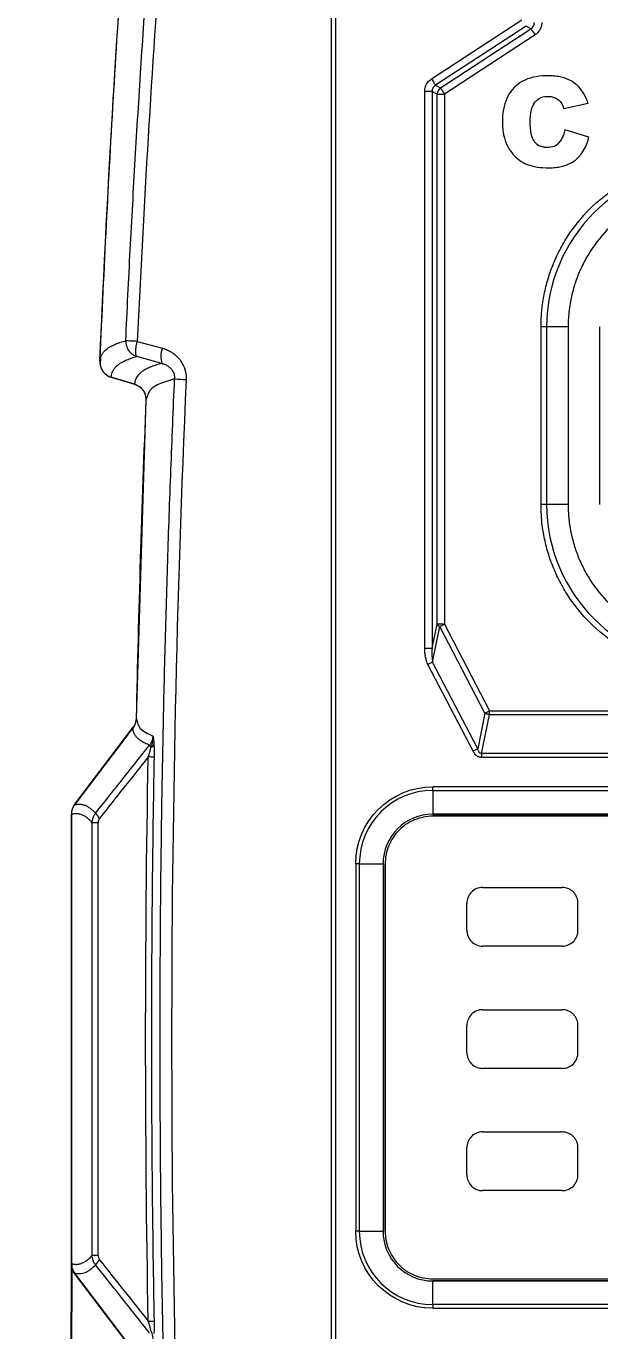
# Model space of a CAD drawing. Header units: millimetres. Extents: x 0 to 594, y 0 to 420.
# Drawn here: x 109.4 to 145.6, y 244.5 to 326.7 of the extents above; entities that cross this region are included whole.
import ezdxf

# ---------------------------------------------------------------- set-up
doc = ezdxf.new("R2010")
doc.units = ezdxf.units.MM
doc.header["$LTSCALE"] = 2
doc.header["$PDSIZE"] = -1
doc.dimstyles.new('ISO-25', dxfattribs={"dimtxt": 2.5, "dimasz": 2.5, "dimexe": 1.25, "dimexo": 0.625, "dimtad": 1, "dimtxsty": 'Standard', "dimcen": 2.5, "dimadec": 0, "dimazin": 0, "dimtfac": 1, "dimtmove": 0, "dimatfit": 3, "dimfxl": 1, "dimarcsym": 0})

# ---------------------------------------------------------------- blocks, each defined once
blk = doc.blocks.new('*D62')
at = {"color": 0, "lineweight": -2, "transparency": 16777216}
for p, q in [((135.322, 342.982), (86.769, 342.982)), ((90.769, 338.982), (90.769, 269.477)), ((90.769, 186.875), (90.769, 256.381)), ((135.322, 182.875), (86.769, 182.875))]:
    blk.add_line(p, q, dxfattribs=at)
at = {"color": 0, "transparency": 16777216}
for points in [[(90.102, 338.982), (91.435, 338.982), (90.769, 342.982)], [(90.102, 186.875), (91.435, 186.875), (90.769, 182.875)]]:
    blk.add_solid(points, dxfattribs=at)
at = {"layer": 'Defpoints', "color": 0, "transparency": 16777216}
for p in [(135.322, 342.982), (90.769, 182.875), (135.322, 182.875)]:
    blk.add_point(p, dxfattribs=at)
at = {"color": 0, "transparency": 16777216, "insert": (90.769, 262.929), "char_height": 6, "attachment_point": 5}
blk.add_mtext('160,11', dxfattribs=at)
blk = doc.blocks.new('*D65')
at = {"color": 0, "lineweight": -2, "transparency": 16777216}
for p, q in [((112.293, 248.787), (112.148, 148.927)), ((239.7, 248.602), (239.555, 148.742)), ((116.154, 152.922), (159.309, 152.859)), ((235.561, 152.748), (192.405, 152.811))]:
    blk.add_line(p, q, dxfattribs=at)
at = {"color": 0, "transparency": 16777216}
for points in [[(116.155, 153.588), (116.153, 152.255), (112.154, 152.927)], [(235.562, 153.415), (235.56, 152.081), (239.561, 152.742)]]:
    blk.add_solid(points, dxfattribs=at)
at = {"layer": 'Defpoints', "color": 0, "transparency": 16777216}
for p in [(112.293, 248.787), (239.7, 248.602), (239.561, 152.742)]:
    blk.add_point(p, dxfattribs=at)
at = {"color": 0, "transparency": 16777216, "insert": (175.857, 152.835), "char_height": 6, "attachment_point": 5}
blk.add_mtext('127,41', dxfattribs=at)

msp = doc.modelspace()

# ---------------------------------------------------------------- linework, layer by layer
at = {"color": 7, "linetype": 'Continuous', "lineweight": 15}
for p, q in [((128.663, 336.168), (128.663, 189.689)), ((128.922, 336.168), (128.922, 189.689)), ((134.976, 323.406), (140.678, 327.128)), ((140.935, 326.734), (135.233, 323.013)), ((135.539, 322.847), (141.241, 326.569)), ((141.241, 326.569), (140.935, 326.734)), ((141.498, 326.175), (135.796, 322.453)), ((135.233, 323.013), (135.539, 322.847)), ((134.55, 287.556), (134.55, 322.619)), ((135.02, 322.619), (134.55, 322.619)), ((135.02, 322.619), (135.02, 287.556)), ((135.326, 322.453), (135.02, 322.619)), ((135.326, 289.058), (135.326, 322.453)), ((135.326, 322.453), (135.796, 322.453)), ((135.796, 322.453), (135.796, 289.058)), ((144.837, 321.863), (143.309, 321.522)), ((144.89, 319.738), (143.373, 320.197)), ((142.232, 307.791), (141.878, 307.791)), ((141.878, 296.591), (141.878, 307.791)), ((143.585, 307.791), (142.232, 307.791)), ((142.232, 307.791), (142.232, 296.591)), ((143.585, 307.791), (143.585, 296.591)), ((145.585, 296.591), (145.585, 307.791)), ((116.448, 306.872), (118.03, 306.438)), ((114.12, 305.778), (114.1, 305.464)), ((114.123, 305.825), (114.12, 305.778)), ((118.003, 305.484), (116.421, 305.918)), ((116.279, 304.177), (114.805, 304.618)), ((114.806, 304.614), (116.278, 304.174)), ((117.054, 303.331), (116.992, 303.171)), ((116.992, 303.171), (116.381, 283.134)), ((142.232, 296.591), (141.878, 296.591)), ((143.585, 296.591), (142.232, 296.591)), ((135.02, 287.556), (135.326, 289.058)), ((135.048, 286.671), (135.504, 288.906)), ((135.796, 289.058), (135.326, 289.058)), ((138.345, 283.45), (135.504, 288.906)), ((135.796, 289.058), (138.636, 283.601)), ((134.55, 287.556), (135.02, 287.556)), ((137.597, 281.063), (134.757, 286.519)), ((137.889, 281.215), (135.048, 286.671)), ((138.636, 283.357), (138.636, 283.601)), ((138.636, 283.601), (213.374, 283.601)), ((116.383, 283.048), (116.366, 282.988)), ((116.381, 283.134), (116.404, 283.076)), ((138.345, 283.45), (137.889, 281.215)), ((138.137, 280.91), (138.636, 283.357)), ((213.374, 283.357), (138.636, 283.357)), ((116.178, 282.548), (112.496, 277.673)), ((112.503, 277.719), (116.178, 282.57)), ((213.874, 280.91), (138.137, 280.91)), ((138.137, 280.91), (138.137, 280.666)), ((213.874, 280.666), (138.137, 280.666)), ((216.952, 278.817), (135.058, 278.817)), ((135.058, 278.588), (135.058, 278.817)), ((135.058, 278.588), (216.952, 278.588)), ((135.058, 278.588), (135.058, 277.095)), ((112.293, 277.07), (112.293, 248.787)), ((112.3, 248.743), (112.3, 277.115)), ((216.952, 277.095), (135.058, 277.095)), ((135.058, 277.095), (135.058, 277.062)), ((216.952, 277.062), (135.058, 277.062)), ((113.979, 276.552), (113.611, 276.552)), ((113.611, 249.305), (113.611, 276.552)), ((113.979, 249.305), (113.979, 276.552)), ((157.905, 276.962), (135.058, 276.962)), ((130.203, 273.962), (130.203, 250.825)), ((130.433, 273.962), (130.203, 273.962)), ((130.433, 250.825), (130.433, 273.962)), ((130.433, 273.962), (131.925, 273.962)), ((131.925, 273.962), (131.925, 250.825)), ((131.958, 273.962), (131.925, 273.962)), ((131.958, 273.962), (131.958, 250.825)), ((132.058, 273.962), (132.058, 250.825)), ((138.205, 272.479), (143.205, 272.479)), ((137.205, 269.779), (137.205, 271.479)), ((144.205, 269.779), (144.205, 271.479)), ((143.205, 268.779), (138.205, 268.779)), ((138.205, 264.779), (143.205, 264.779)), ((137.205, 262.079), (137.205, 263.779)), ((144.205, 262.079), (144.205, 263.779)), ((143.205, 261.079), (138.205, 261.079)), ((138.205, 257.079), (143.205, 257.079)), ((137.205, 254.379), (137.205, 256.079)), ((144.205, 254.379), (144.205, 256.079)), ((143.205, 253.379), (138.205, 253.379)), ((130.433, 250.825), (130.203, 250.825)), ((130.433, 250.825), (131.925, 250.825)), ((131.925, 250.825), (131.958, 250.825)), ((112.496, 248.184), (116.178, 243.309)), ((116.178, 243.287), (112.503, 248.138)), ((135.058, 247.825), (157.905, 247.825)), ((135.058, 247.725), (216.952, 247.725)), ((135.058, 247.725), (135.058, 247.693)), ((135.058, 246.2), (135.058, 247.693)), ((135.058, 247.693), (216.952, 247.693)), ((216.952, 246.2), (135.058, 246.2)), ((135.058, 246.2), (135.058, 245.971)), ((135.058, 245.971), (216.952, 245.971))]:
    msp.add_line(p, q, dxfattribs=at)
at = {"color": 7, "linetype": 'Continuous', "lineweight": 15, "flags": 128}
for points in [[(141.241, 326.569), (141.259, 326.542), (141.281, 326.507), (141.309, 326.465), (141.341, 326.415), (141.377, 326.36), (141.416, 326.301), (141.457, 326.239), (141.498, 326.175)], [(134.976, 323.406), (135.017, 323.342), (135.058, 323.28), (135.097, 323.221), (135.133, 323.166), (135.165, 323.116), (135.193, 323.074), (135.215, 323.039), (135.233, 323.013)], [(135.048, 286.671), (135.017, 286.655), (134.984, 286.638), (134.949, 286.619), (134.912, 286.6), (134.874, 286.581), (134.836, 286.56), (134.796, 286.54), (134.757, 286.519)], [(137.597, 281.063), (137.637, 281.084), (137.676, 281.104), (137.715, 281.124), (137.753, 281.144), (137.789, 281.163), (137.824, 281.181), (137.857, 281.199), (137.889, 281.215)], [(113.611, 249.305), (113.623, 249.305), (113.647, 249.305), (113.681, 249.305), (113.726, 249.305), (113.779, 249.305), (113.84, 249.305), (113.907, 249.305), (113.979, 249.305)]]:
    msp.add_lwpolyline(points, dxfattribs=at)
at = {"color": 7, "linetype": 'Continuous', "lineweight": 15}
for centre, radius, start, end in [((152.385, 307.791), 10.153, 90, 180), ((119.234, 305.928), 1.308, 157.01231, 199.83289), ((120.392, 326.024), 21.572, 265.769, 267.69966), ((152.385, 296.591), 10.153, 180, 270), ((117.507, 281.534), 0.296, 198.40342, 228.37538), ((117.225, 281.596), 0.296, 286.76336, 335.94331), ((116.745, 256.974), 23.727, 88.16759, 89.05083), ((135.058, 273.962), 4.626, 90, 180), ((114.555, 277.537), 0.832, 207.62869, 235.47197), ((135.058, 273.962), 3.133, 90, 180), ((135.058, 250.825), 4.626, 180, 270), ((135.058, 250.825), 3.133, 180, 270), ((114.554, 248.321), 0.832, 124.51862, 152.3809), ((116.745, 268.902), 23.746, 270.94953, 271.83206)]:
    msp.add_arc(centre, radius, start, end, dxfattribs=at)
for points in [[(114.092, 305.619), (114.58, 316.99), (115.265, 328.349), (116.141, 339.675)], [(117.991, 332.589), (117.36, 324.026), (116.845, 315.453), (116.448, 306.872)], [(141.241, 326.569), (141.384, 326.65), (141.464, 326.798), (141.454, 326.962)], [(135.233, 323.013), (135.09, 322.931), (135.01, 322.783), (135.02, 322.619)], [(135.539, 322.847), (135.417, 322.755), (135.336, 322.605), (135.326, 322.453)], [(143.141, 321.897), (143.2, 321.818), (143.256, 321.692), (143.309, 321.522)], [(143.594, 318.028), (144.241, 318.317), (144.687, 318.887), (144.89, 319.738)], [(119.526, 304.469), (118.305, 276.776), (118.305, 249.081), (119.526, 221.388)], [(116.992, 303.179), (116.72, 296.506), (116.517, 289.83), (116.38, 283.153)], [(135.02, 287.556), (134.985, 287.155), (135.006, 286.854), (135.048, 286.671)], [(117.138, 280.698), (117.206, 280.915), (117.269, 281.133), (117.31, 281.313)], [(117.138, 280.698), (116.119, 279.416), (115.101, 278.134), (114.083, 276.851)], [(117.138, 245.16), (116.918, 257.002), (116.918, 268.855), (117.138, 280.698)], [(130.203, 273.962), (130.203, 276.642), (132.379, 278.817), (135.058, 278.817)], [(135.058, 245.971), (132.379, 245.971), (130.203, 248.146), (130.203, 250.825)], [(114.083, 249.006), (115.101, 247.723), (116.119, 246.441), (117.138, 245.16)], [(117.31, 244.544), (117.269, 244.728), (117.206, 244.944), (117.138, 245.16)]]:
    msp.add_open_spline(points, degree=3, dxfattribs=at)
for points, knots in [([(114.1, 305.803), (114.366, 311.422), (114.901, 322.72), (115.726, 334.001), (116.14, 339.673)], [0, 0, 0, 0, 0.497265, 1, 1, 1, 1]), ([(115.72, 306.916), (115.765, 307.869), (115.855, 309.777), (116.002, 312.637), (116.156, 315.498), (116.319, 318.358), (116.491, 321.219), (116.671, 324.079), (116.86, 326.939), (117.057, 329.799), (117.196, 331.705), (117.266, 332.658)], [0, 0, 0, 0, 0.111034, 0.222091, 0.333169, 0.444268, 0.555384, 0.666518, 0.777666, 0.888827, 1, 1, 1, 1]), ([(141.924, 326.962), (141.923, 326.93), (141.922, 326.868), (141.908, 326.775), (141.885, 326.685), (141.854, 326.598), (141.804, 326.495), (141.731, 326.382), (141.625, 326.266), (141.541, 326.206), (141.498, 326.175)], [0, 0, 0, 0, 0.101644, 0.201487, 0.300515, 0.399742, 0.500172, 0.666464, 0.831512, 1, 1, 1, 1]), ([(134.55, 322.619), (134.551, 322.651), (134.552, 322.713), (134.566, 322.806), (134.589, 322.896), (134.621, 322.983), (134.67, 323.086), (134.743, 323.199), (134.849, 323.315), (134.933, 323.375), (134.976, 323.406)], [0, 0, 0, 0, 0.101644, 0.201487, 0.300515, 0.399742, 0.500172, 0.666464, 0.831512, 1, 1, 1, 1]), ([(144.837, 321.863), (144.676, 322.347), (144.446, 322.729), (143.995, 323.147), (143.829, 323.261), (143.441, 323.441), (143.112, 323.54), (142.661, 323.593), (142.454, 323.602), (142.313, 323.605), (142.24, 323.605), (141.885, 323.597), (141.097, 323.502), (140.498, 323.176), (140.183, 322.857)], [0, 0, 0, 0, 0.25, 0.25, 0.375, 0.375, 0.5, 0.5625, 0.59375, 0.59375, 0.625, 0.625, 0.75, 1, 1, 1, 1]), ([(135.539, 322.847), (135.544, 322.839), (135.554, 322.824), (135.576, 322.79), (135.604, 322.747), (135.645, 322.685), (135.709, 322.589), (135.764, 322.503), (135.796, 322.453)], [0, 0, 0, 0, 0.115867, 0.23731, 0.365386, 0.50081, 0.708222, 1, 1, 1, 1]), ([(140.183, 322.857), (139.875, 322.546), (139.557, 321.954), (139.456, 321.173), (139.442, 320.751), (139.443, 320.604), (139.457, 320.327), (139.497, 319.929), (139.591, 319.579), (139.766, 319.155), (139.884, 318.965), (140.256, 318.463), (140.54, 318.222), (140.862, 318.075)], [0, 0, 0, 0, 0.25, 0.375, 0.375, 0.4375, 0.4375, 0.5, 0.625, 0.625, 0.75, 0.75, 1, 1, 1, 1]), ([(141.415, 321.836), (141.61, 322.132), (141.888, 322.291), (142.338, 322.313), (142.431, 322.308), (142.601, 322.277), (142.682, 322.252), (142.91, 322.145), (143.037, 322.038), (143.141, 321.897)], [0, 0, 0, 0, 0.5, 0.5, 0.625, 0.625, 0.75, 0.75, 1, 1, 1, 1]), ([(141.415, 321.836), (141.322, 321.699), (141.224, 321.428), (141.187, 321.054), (141.175, 320.782), (141.176, 320.631), (141.193, 320.228), (141.242, 319.891), (141.339, 319.65), (141.413, 319.512), (141.456, 319.455), (141.598, 319.304), (141.765, 319.191), (141.972, 319.136), (142.118, 319.112), (142.197, 319.107), (142.597, 319.112), (142.84, 319.205), (143.005, 319.387)], [0, 0, 0, 0, 0.125, 0.1875, 0.1875, 0.25, 0.25, 0.375, 0.4375, 0.4375, 0.5, 0.5, 0.625, 0.6875, 0.6875, 0.75, 0.75, 1, 1, 1, 1]), ([(143.373, 320.197), (143.36, 320.14), (143.335, 320.03), (143.285, 319.874), (143.228, 319.732), (143.162, 319.603), (143.09, 319.488), (143.033, 319.42), (143.005, 319.387)], [0, 0, 0, 0, 0.194027, 0.375658, 0.545822, 0.70565, 0.856504, 1, 1, 1, 1]), ([(141.878, 307.791), (141.879, 307.898), (141.881, 308.112), (141.896, 308.432), (141.92, 308.751), (141.954, 309.07), (141.998, 309.387), (142.091, 309.933), (142.271, 310.699), (142.605, 311.678), (143.04, 312.633), (143.761, 313.868), (144.902, 315.274), (146.308, 316.415), (147.543, 317.137), (148.498, 317.571), (149.477, 317.905), (150.347, 318.11), (151.106, 318.226), (151.744, 318.287), (152.171, 318.294), (152.385, 318.298)], [0, 0, 0, 0, 0.019453, 0.038873, 0.058275, 0.07768, 0.097104, 0.116567, 0.178314, 0.240094, 0.304415, 0.368769, 0.500007, 0.631244, 0.695566, 0.75992, 0.821667, 0.883447, 0.922315, 0.961118, 1, 1, 1, 1]), ([(140.862, 318.075), (141.214, 317.913), (141.659, 317.826), (142.33, 317.809), (142.472, 317.809), (142.732, 317.823), (143.103, 317.86), (143.414, 317.947), (143.594, 318.028)], [0, 0, 0, 0, 0.5, 0.5, 0.625, 0.625, 0.75, 1, 1, 1, 1]), ([(152.385, 316.591), (152.296, 316.59), (152.117, 316.589), (151.848, 316.576), (151.581, 316.556), (151.314, 316.527), (151.049, 316.49), (150.592, 316.413), (149.95, 316.262), (149.13, 315.982), (148.33, 315.618), (147.295, 315.014), (146.118, 314.058), (145.163, 312.881), (144.558, 311.846), (144.194, 311.047), (143.914, 310.227), (143.743, 309.498), (143.645, 308.863), (143.595, 308.328), (143.588, 307.97), (143.585, 307.791)], [0, 0, 0, 0, 0.019453, 0.038871, 0.058274, 0.077678, 0.097103, 0.116567, 0.178311, 0.240094, 0.304412, 0.368769, 0.500007, 0.631244, 0.695563, 0.75992, 0.821664, 0.883447, 0.922313, 0.961116, 1, 1, 1, 1]), ([(114.092, 305.619), (114.094, 305.652), (114.098, 305.717), (114.118, 305.812), (114.146, 305.903), (114.184, 305.992), (114.232, 306.077), (114.289, 306.16), (114.356, 306.239), (114.433, 306.316), (114.519, 306.389), (114.615, 306.46), (114.72, 306.527), (114.835, 306.592), (114.959, 306.653), (115.092, 306.712), (115.235, 306.768), (115.387, 306.82), (115.548, 306.87), (115.663, 306.901), (115.72, 306.916)], [0, 0, 0, 0, 0.056038, 0.11203, 0.167973, 0.223866, 0.279707, 0.335494, 0.391225, 0.446898, 0.502511, 0.558062, 0.613549, 0.66897, 0.724323, 0.779606, 0.834817, 0.889955, 0.945016, 1, 1, 1, 1]), ([(115.72, 306.916), (115.716, 306.814), (115.728, 306.706), (115.789, 306.494), (115.838, 306.39), (115.969, 306.204), (116.05, 306.123), (116.228, 305.995), (116.325, 305.948), (116.421, 305.918)], [0, 0, 0, 0, 0.25, 0.25, 0.5, 0.5, 0.75, 0.75, 1, 1, 1, 1]), ([(116.448, 306.872), (116.273, 306.881), (116.097, 306.89), (115.833, 306.906), (115.749, 306.912), (115.72, 306.916)], [0, 0, 0, 0, 0.5, 0.5, 1, 1, 1, 1]), ([(116.421, 305.918), (116.415, 305.923), (116.401, 305.935), (116.385, 305.963), (116.371, 306), (116.36, 306.047), (116.352, 306.103), (116.348, 306.169), (116.348, 306.25), (116.355, 306.354), (116.371, 306.493), (116.399, 306.669), (116.431, 306.801), (116.448, 306.872)], [0, 0, 0, 0, 0.067337, 0.135921, 0.205837, 0.277162, 0.349966, 0.424312, 0.50025, 0.594807, 0.709564, 0.844652, 1, 1, 1, 1]), ([(114.806, 304.614), (114.807, 304.646), (114.811, 304.711), (114.829, 304.805), (114.856, 304.897), (114.893, 304.985), (114.94, 305.071), (114.996, 305.154), (115.062, 305.234), (115.137, 305.311), (115.237, 305.398), (115.415, 305.527), (115.672, 305.665), (115.98, 305.786), (116.219, 305.863), (116.363, 305.902), (116.421, 305.918)], [0, 0, 0, 0, 0.0554, 0.110855, 0.166361, 0.221908, 0.277491, 0.333103, 0.388737, 0.444386, 0.500043, 0.585094, 0.749984, 0.86105, 0.944361, 1, 1, 1, 1]), ([(118.03, 306.438), (118.072, 306.426), (118.157, 306.401), (118.28, 306.355), (118.4, 306.301), (118.516, 306.24), (118.686, 306.138), (118.897, 305.976), (119.125, 305.732), (119.31, 305.452), (119.429, 305.175), (119.496, 304.921), (119.528, 304.696), (119.527, 304.545), (119.526, 304.469)], [0, 0, 0, 0, 0.050597, 0.100729, 0.150574, 0.200314, 0.250131, 0.375462, 0.499761, 0.624768, 0.749379, 0.833048, 0.916147, 1, 1, 1, 1]), ([(114.092, 305.619), (114.091, 305.589), (114.09, 305.478), (114.12, 305.307), (114.19, 305.13), (114.278, 304.984), (114.387, 304.856), (114.519, 304.747), (114.659, 304.665), (114.758, 304.63), (114.806, 304.614)], [0, 0, 0, 0, 0.069449, 0.250048, 0.387073, 0.500033, 0.63446, 0.763539, 0.885728, 1, 1, 1, 1]), ([(114.103, 305.518), (114.108, 305.442), (114.12, 305.255), (114.263, 304.987), (114.495, 304.743), (114.701, 304.659), (114.805, 304.618)], [0, 0, 0, 0, 0.186893, 0.457754, 0.728612, 1, 1, 1, 1]), ([(118.003, 305.484), (117.942, 305.469), (117.82, 305.438), (117.649, 305.389), (117.487, 305.336), (117.335, 305.28), (117.194, 305.221), (117.062, 305.159), (116.941, 305.094), (116.83, 305.026), (116.71, 304.942), (116.548, 304.804), (116.407, 304.625), (116.321, 304.432), (116.287, 304.29), (116.281, 304.207), (116.278, 304.174)], [0, 0, 0, 0, 0.055431, 0.110905, 0.166417, 0.221961, 0.277532, 0.333123, 0.388728, 0.444344, 0.499962, 0.586039, 0.74992, 0.861438, 0.944772, 1, 1, 1, 1]), ([(118.003, 305.484), (118.039, 305.474), (118.109, 305.455), (118.21, 305.414), (118.307, 305.365), (118.397, 305.307), (118.481, 305.241), (118.558, 305.166), (118.654, 305.051), (118.733, 304.911), (118.782, 304.755), (118.802, 304.633), (118.801, 304.552), (118.8, 304.511)], [0, 0, 0, 0, 0.087635, 0.173716, 0.258087, 0.340607, 0.421172, 0.499743, 0.579883, 0.749473, 0.833599, 0.916577, 1, 1, 1, 1]), ([(116.278, 304.174), (116.381, 304.132), (116.588, 304.048), (116.818, 303.804), (116.956, 303.552), (116.969, 303.383), (116.973, 303.325)], [0, 0, 0, 0, 0.2835305, 0.5667151, 0.8499062, 1, 1, 1, 1]), ([(116.279, 304.177), (116.306, 304.169), (116.358, 304.152), (116.433, 304.118), (116.506, 304.079), (116.598, 304.018), (116.704, 303.929), (116.81, 303.803), (116.895, 303.661), (116.955, 303.507), (116.991, 303.345), (116.991, 303.235), (116.992, 303.179)], [0, 0, 0, 0, 0.0627762, 0.1251731, 0.1876224, 0.2505549, 0.3752573, 0.5003753, 0.6250762, 0.7501895, 0.8749929, 1, 1, 1, 1]), ([(118.8, 221.347), (118.759, 222.303), (118.676, 224.214), (118.563, 227.082), (118.459, 229.949), (118.363, 232.817), (118.275, 235.685), (118.197, 238.552), (118.127, 241.42), (118.066, 244.288), (118.014, 247.155), (117.97, 250.023), (117.935, 252.891), (117.909, 255.758), (117.892, 258.626), (117.883, 261.494), (117.883, 264.362), (117.892, 267.229), (117.909, 270.097), (117.935, 272.965), (117.97, 275.833), (118.014, 278.7), (118.066, 281.568), (118.127, 284.436), (118.197, 287.304), (118.275, 290.172), (118.363, 293.039), (118.459, 295.907), (118.563, 298.775), (118.676, 301.643), (118.759, 303.555), (118.8, 304.511)], [0, 0, 0, 0, 0.034503, 0.069001, 0.103495, 0.137985, 0.172472, 0.206956, 0.241437, 0.275915, 0.310391, 0.344866, 0.379339, 0.41381, 0.448282, 0.482752, 0.517223, 0.551694, 0.586166, 0.620638, 0.655112, 0.689588, 0.724065, 0.758545, 0.793028, 0.827514, 0.862003, 0.896496, 0.930993, 0.965494, 1, 1, 1, 1]), ([(152.385, 286.084), (152.278, 286.085), (152.064, 286.087), (151.744, 286.102), (151.425, 286.126), (151.107, 286.161), (150.789, 286.204), (150.244, 286.297), (149.477, 286.477), (148.498, 286.811), (147.544, 287.246), (146.308, 287.967), (144.902, 289.108), (143.761, 290.514), (143.04, 291.749), (142.605, 292.704), (142.271, 293.683), (142.066, 294.554), (141.95, 295.312), (141.889, 295.95), (141.882, 296.377), (141.878, 296.591)], [0, 0, 0, 0, 0.019453, 0.038873, 0.058275, 0.07768, 0.097104, 0.116567, 0.178314, 0.240094, 0.304415, 0.368769, 0.500007, 0.631244, 0.695566, 0.75992, 0.821667, 0.883447, 0.922315, 0.961118, 1, 1, 1, 1]), ([(143.585, 296.591), (143.586, 296.502), (143.588, 296.323), (143.6, 296.055), (143.621, 295.787), (143.649, 295.521), (143.686, 295.255), (143.763, 294.798), (143.914, 294.156), (144.194, 293.336), (144.558, 292.536), (145.163, 291.501), (146.118, 290.324), (147.295, 289.369), (148.33, 288.764), (149.129, 288.4), (149.949, 288.121), (150.679, 287.949), (151.314, 287.852), (151.848, 287.801), (152.206, 287.794), (152.385, 287.791)], [0, 0, 0, 0, 0.019453, 0.038871, 0.058274, 0.077678, 0.097103, 0.116567, 0.178311, 0.240094, 0.304412, 0.368769, 0.500007, 0.631244, 0.695563, 0.75992, 0.821664, 0.883447, 0.922313, 0.961116, 1, 1, 1, 1]), ([(135.504, 288.906), (135.489, 288.914), (135.46, 288.93), (135.424, 288.955), (135.386, 288.985), (135.351, 289.019), (135.334, 289.046), (135.326, 289.058)], [0, 0, 0, 0, 0.188795, 0.3555153, 0.5001561, 0.7853699, 1, 1, 1, 1]), ([(135.796, 289.058), (135.774, 289.046), (135.735, 289.026), (135.683, 288.999), (135.626, 288.969), (135.565, 288.937), (135.523, 288.916), (135.504, 288.906)], [0, 0, 0, 0, 0.2055442, 0.3722706, 0.5001775, 0.7711371, 1, 1, 1, 1]), ([(134.757, 286.519), (134.74, 286.553), (134.707, 286.621), (134.666, 286.732), (134.63, 286.852), (134.591, 287.027), (134.557, 287.262), (134.552, 287.456), (134.55, 287.556)], [0, 0, 0, 0, 0.104739, 0.215181, 0.331938, 0.455527, 0.718057, 1, 1, 1, 1]), ([(138.345, 283.45), (138.357, 283.456), (138.383, 283.469), (138.428, 283.493), (138.482, 283.521), (138.552, 283.557), (138.605, 283.585), (138.636, 283.601)], [0, 0, 0, 0, 0.147984, 0.314706, 0.500213, 0.706487, 1, 1, 1, 1]), ([(116.38, 283.153), (116.379, 283.127), (116.377, 283.075), (116.366, 282.998), (116.349, 282.921), (116.318, 282.821), (116.267, 282.7), (116.208, 282.613), (116.178, 282.57)], [0, 0, 0, 0, 0.124426, 0.24875, 0.373745, 0.500173, 0.749997, 1, 1, 1, 1]), ([(116.355, 282.99), (116.348, 282.934), (116.328, 282.773), (116.237, 282.637), (116.178, 282.548)], [0, 0, 0, 0, 0.348323, 1, 1, 1, 1]), ([(138.636, 283.357), (138.613, 283.361), (138.569, 283.369), (138.508, 283.385), (138.455, 283.402), (138.411, 283.419), (138.375, 283.435), (138.354, 283.445), (138.345, 283.45)], [0, 0, 0, 0, 0.222887, 0.423336, 0.601276, 0.756684, 0.889576, 1, 1, 1, 1]), ([(117.226, 281.441), (117.178, 281.46), (117.081, 281.497), (116.949, 281.557), (116.826, 281.62), (116.713, 281.687), (116.611, 281.757), (116.519, 281.831), (116.437, 281.908), (116.367, 281.989), (116.307, 282.073), (116.258, 282.161), (116.221, 282.252), (116.195, 282.347), (116.179, 282.445), (116.178, 282.514), (116.178, 282.548)], [0, 0, 0, 0, 0.069439, 0.139232, 0.209392, 0.279932, 0.350796, 0.421913, 0.493282, 0.564898, 0.63676, 0.708867, 0.781236, 0.853877, 0.926796, 1, 1, 1, 1]), ([(117.226, 281.441), (117.245, 281.465), (117.282, 281.513), (117.329, 281.592), (117.368, 281.674), (117.399, 281.759), (117.421, 281.845), (117.435, 281.931), (117.438, 281.989), (117.439, 282.017)], [0, 0, 0, 0, 0.149891, 0.297772, 0.443418, 0.586614, 0.727181, 0.864994, 1, 1, 1, 1]), ([(117.439, 282.017), (117.439, 281.987), (117.44, 281.928), (117.434, 281.847), (117.424, 281.759), (117.404, 281.638), (117.364, 281.484), (117.328, 281.368), (117.31, 281.313)], [0, 0, 0, 0, 0.127876, 0.250322, 0.340812, 0.500287, 0.764351, 1, 1, 1, 1]), ([(117.439, 282.017), (117.443, 281.991), (117.451, 281.94), (117.462, 281.855), (117.472, 281.767), (117.481, 281.675), (117.489, 281.578), (117.493, 281.51), (117.495, 281.476)], [0, 0, 0, 0, 0.1771204, 0.3488482, 0.5160416, 0.6796294, 0.8406024, 1, 1, 1, 1]), ([(113.817, 277.151), (114.391, 277.873), (115.526, 279.304), (116.663, 280.733), (117.226, 281.441)], [0, 0, 0, 0, 0.504856, 1, 1, 1, 1]), ([(117.495, 281.476), (117.496, 281.447), (117.499, 281.39), (117.503, 281.297), (117.505, 281.198), (117.507, 281.064), (117.507, 280.894), (117.505, 280.758), (117.504, 280.689)], [0, 0, 0, 0, 0.117419, 0.239251, 0.366256, 0.499108, 0.742847, 1, 1, 1, 1]), ([(138.137, 280.91), (138.125, 280.909), (138.099, 280.907), (138.06, 280.918), (138.022, 280.94), (137.994, 280.97), (137.961, 281.014), (137.932, 281.071), (137.906, 281.145), (137.894, 281.192), (137.889, 281.215)], [0, 0, 0, 0, 0.085185, 0.173787, 0.272436, 0.389768, 0.454885, 0.658194, 0.831638, 1, 1, 1, 1]), ([(117.504, 280.689), (117.486, 279.702), (117.451, 277.729), (117.41, 274.769), (117.378, 271.808), (117.355, 268.848), (117.341, 265.888), (117.336, 262.928), (117.341, 259.968), (117.355, 257.008), (117.378, 254.048), (117.41, 251.088), (117.451, 248.128), (117.486, 246.155), (117.504, 245.169)], [0, 0, 0, 0, 0.083346, 0.1666865, 0.2500222, 0.3333544, 0.4166839, 0.5000117, 0.5833389, 0.6666665, 0.7499954, 0.8333266, 0.9166611, 1, 1, 1, 1]), ([(138.137, 280.666), (138.116, 280.667), (138.073, 280.668), (138.011, 280.681), (137.95, 280.701), (137.891, 280.73), (137.804, 280.787), (137.695, 280.893), (137.631, 281.004), (137.597, 281.063)], [0, 0, 0, 0, 0.090445, 0.179905, 0.269932, 0.362051, 0.457687, 0.711235, 1, 1, 1, 1]), ([(112.496, 277.673), (112.476, 277.646), (112.437, 277.591), (112.39, 277.504), (112.353, 277.415), (112.325, 277.326), (112.306, 277.238), (112.295, 277.153), (112.294, 277.098), (112.293, 277.07)], [0, 0, 0, 0, 0.156919, 0.310369, 0.45949, 0.603547, 0.741939, 0.874201, 1, 1, 1, 1]), ([(113.611, 276.552), (113.579, 276.587), (113.517, 276.656), (113.423, 276.746), (113.329, 276.828), (113.235, 276.899), (113.141, 276.961), (113.047, 277.013), (112.953, 277.055), (112.859, 277.087), (112.764, 277.109), (112.67, 277.121), (112.576, 277.124), (112.482, 277.116), (112.387, 277.1), (112.325, 277.08), (112.293, 277.07)], [0, 0, 0, 0, 0.071472, 0.142914, 0.214331, 0.28573, 0.357115, 0.428495, 0.499873, 0.571257, 0.642651, 0.714063, 0.785498, 0.856962, 0.92846, 1, 1, 1, 1]), ([(112.503, 277.719), (112.488, 277.697), (112.456, 277.654), (112.416, 277.583), (112.381, 277.51), (112.342, 277.409), (112.308, 277.277), (112.303, 277.169), (112.3, 277.115)], [0, 0, 0, 0, 0.1244353, 0.2487294, 0.3737082, 0.5001842, 0.7500284, 1, 1, 1, 1]), ([(112.496, 277.673), (112.527, 277.683), (112.59, 277.702), (112.684, 277.718), (112.779, 277.725), (112.873, 277.722), (112.967, 277.709), (113.062, 277.687), (113.18, 277.646), (113.321, 277.577), (113.487, 277.466), (113.652, 277.328), (113.762, 277.21), (113.817, 277.151)], [0, 0, 0, 0, 0.071623, 0.143136, 0.214566, 0.28594, 0.357289, 0.428653, 0.500057, 0.625146, 0.750196, 0.875174, 1, 1, 1, 1]), ([(113.611, 276.552), (113.612, 276.583), (113.613, 276.643), (113.627, 276.734), (113.648, 276.824), (113.679, 276.912), (113.717, 276.996), (113.763, 277.077), (113.799, 277.126), (113.817, 277.151)], [0, 0, 0, 0, 0.14001, 0.281888, 0.425109, 0.569112, 0.713316, 0.857135, 1, 1, 1, 1]), ([(114.083, 276.851), (114.07, 276.834), (114.045, 276.799), (114.015, 276.742), (113.995, 276.681), (113.982, 276.618), (113.98, 276.574), (113.979, 276.552)], [0, 0, 0, 0, 0.204363, 0.402634, 0.598682, 0.796505, 1, 1, 1, 1]), ([(135.058, 276.962), (134.665, 276.962), (134.273, 276.884), (133.547, 276.584), (133.214, 276.361), (132.659, 275.806), (132.437, 275.473), (132.136, 274.748), (132.058, 274.355), (132.058, 273.962)], [0, 0, 0, 0, 0.25, 0.25, 0.5, 0.5, 0.75, 0.75, 1, 1, 1, 1]), ([(138.205, 272.479), (137.943, 272.479), (137.683, 272.371), (137.313, 272.001), (137.205, 271.741), (137.205, 271.479)], [0, 0, 0, 0, 0.5, 0.5, 1, 1, 1, 1]), ([(144.205, 271.479), (144.204, 271.51), (144.203, 271.573), (144.189, 271.666), (144.167, 271.758), (144.125, 271.882), (144.047, 272.032), (143.917, 272.19), (143.758, 272.321), (143.581, 272.412), (143.394, 272.469), (143.268, 272.475), (143.205, 272.479)], [0, 0, 0, 0, 0.060259, 0.1200207, 0.1798243, 0.2402078, 0.3699983, 0.5001303, 0.629921, 0.7600531, 0.8799433, 1, 1, 1, 1]), ([(137.205, 269.779), (137.205, 269.517), (137.313, 269.257), (137.683, 268.886), (137.943, 268.779), (138.205, 268.779)], [0, 0, 0, 0, 0.5, 0.5, 1, 1, 1, 1]), ([(143.205, 268.779), (143.467, 268.779), (143.727, 268.886), (144.097, 269.257), (144.205, 269.517), (144.205, 269.779)], [0, 0, 0, 0, 0.5, 0.5, 1, 1, 1, 1]), ([(138.205, 264.779), (137.943, 264.779), (137.683, 264.671), (137.313, 264.301), (137.205, 264.041), (137.205, 263.779)], [0, 0, 0, 0, 0.5, 0.5, 1, 1, 1, 1]), ([(144.205, 263.779), (144.204, 263.81), (144.203, 263.873), (144.189, 263.966), (144.167, 264.058), (144.125, 264.182), (144.047, 264.332), (143.917, 264.49), (143.758, 264.621), (143.581, 264.712), (143.394, 264.769), (143.268, 264.775), (143.205, 264.779)], [0, 0, 0, 0, 0.060259, 0.120021, 0.179824, 0.240208, 0.369998, 0.50013, 0.629921, 0.760053, 0.879943, 1, 1, 1, 1]), ([(137.205, 262.079), (137.205, 261.817), (137.313, 261.557), (137.683, 261.186), (137.943, 261.079), (138.205, 261.079)], [0, 0, 0, 0, 0.5, 0.5, 1, 1, 1, 1]), ([(143.205, 261.079), (143.467, 261.079), (143.727, 261.186), (144.097, 261.557), (144.205, 261.817), (144.205, 262.079)], [0, 0, 0, 0, 0.5, 0.5, 1, 1, 1, 1]), ([(138.205, 257.079), (137.943, 257.079), (137.683, 256.971), (137.313, 256.601), (137.205, 256.341), (137.205, 256.079)], [0, 0, 0, 0, 0.5, 0.5, 1, 1, 1, 1]), ([(144.205, 256.079), (144.204, 256.11), (144.203, 256.173), (144.189, 256.266), (144.167, 256.358), (144.125, 256.482), (144.047, 256.632), (143.917, 256.79), (143.758, 256.921), (143.581, 257.012), (143.394, 257.069), (143.268, 257.075), (143.205, 257.079)], [0, 0, 0, 0, 0.060259, 0.120021, 0.179824, 0.240208, 0.369998, 0.50013, 0.629921, 0.760053, 0.879943, 1, 1, 1, 1]), ([(137.205, 254.379), (137.205, 254.117), (137.313, 253.857), (137.683, 253.486), (137.943, 253.379), (138.205, 253.379)], [0, 0, 0, 0, 0.5, 0.5, 1, 1, 1, 1]), ([(143.205, 253.379), (143.467, 253.379), (143.727, 253.486), (144.097, 253.857), (144.205, 254.117), (144.205, 254.379)], [0, 0, 0, 0, 0.5, 0.5, 1, 1, 1, 1]), ([(132.058, 250.825), (132.058, 250.433), (132.136, 250.04), (132.437, 249.315), (132.659, 248.982), (133.214, 248.426), (133.547, 248.204), (134.273, 247.903), (134.665, 247.825), (135.058, 247.825)], [0, 0, 0, 0, 0.25, 0.25, 0.5, 0.5, 0.75, 0.75, 1, 1, 1, 1]), ([(112.293, 248.787), (112.325, 248.777), (112.387, 248.758), (112.482, 248.741), (112.576, 248.734), (112.67, 248.736), (112.764, 248.749), (112.859, 248.771), (112.953, 248.803), (113.047, 248.845), (113.141, 248.897), (113.235, 248.958), (113.329, 249.03), (113.423, 249.111), (113.517, 249.202), (113.579, 249.271), (113.611, 249.305)], [0, 0, 0, 0, 0.0715395, 0.1430383, 0.2145021, 0.2859369, 0.3573487, 0.4287434, 0.500127, 0.5715054, 0.6428845, 0.7142704, 0.7856689, 0.8570861, 0.9285278, 1, 1, 1, 1]), ([(113.817, 248.706), (113.799, 248.731), (113.763, 248.781), (113.717, 248.861), (113.679, 248.946), (113.648, 249.034), (113.627, 249.124), (113.613, 249.214), (113.612, 249.275), (113.611, 249.305)], [0, 0, 0, 0, 0.142865, 0.286684, 0.430888, 0.574891, 0.718112, 0.85999, 1, 1, 1, 1]), ([(113.979, 249.305), (113.98, 249.283), (113.982, 249.24), (113.995, 249.176), (114.015, 249.116), (114.045, 249.058), (114.07, 249.024), (114.083, 249.006)], [0, 0, 0, 0, 0.203495, 0.401318, 0.597366, 0.795637, 1, 1, 1, 1]), ([(112.293, 248.787), (112.294, 248.755), (112.296, 248.69), (112.311, 248.59), (112.337, 248.487), (112.376, 248.383), (112.428, 248.28), (112.473, 248.216), (112.496, 248.184)], [0, 0, 0, 0, 0.1474058, 0.3035373, 0.4678153, 0.6394112, 0.8172442, 1, 1, 1, 1]), ([(112.3, 248.743), (112.301, 248.716), (112.302, 248.662), (112.312, 248.582), (112.329, 248.502), (112.359, 248.398), (112.411, 248.272), (112.473, 248.183), (112.503, 248.138)], [0, 0, 0, 0, 0.124435, 0.248729, 0.373708, 0.500184, 0.750028, 1, 1, 1, 1]), ([(113.817, 248.706), (113.786, 248.672), (113.723, 248.603), (113.629, 248.513), (113.534, 248.431), (113.44, 248.359), (113.345, 248.297), (113.251, 248.245), (113.132, 248.193), (112.991, 248.149), (112.826, 248.13), (112.661, 248.138), (112.551, 248.169), (112.496, 248.184)], [0, 0, 0, 0, 0.071321, 0.142668, 0.214074, 0.285539, 0.356995, 0.428458, 0.49995, 0.624876, 0.749743, 0.874733, 1, 1, 1, 1]), ([(117.226, 244.416), (116.663, 245.124), (115.526, 246.553), (114.391, 247.984), (113.817, 248.706)], [0, 0, 0, 0, 0.495144, 1, 1, 1, 1]), ([(117.504, 245.169), (117.504, 245.131), (117.506, 245.058), (117.506, 244.95), (117.507, 244.822), (117.505, 244.678), (117.502, 244.522), (117.497, 244.427), (117.495, 244.382)], [0, 0, 0, 0, 0.1377525, 0.2708235, 0.399555, 0.6128707, 0.8121178, 1, 1, 1, 1]), ([(117.31, 244.544), (117.328, 244.489), (117.365, 244.373), (117.408, 244.201), (117.437, 244.021), (117.438, 243.902), (117.439, 243.84)], [0, 0, 0, 0, 0.236465, 0.49986, 0.738514, 1, 1, 1, 1])]:
    msp.add_open_spline(points, degree=3, knots=knots, dxfattribs=at)
at = {"color": 8, "linetype": 'Continuous', "lineweight": 15}
for points, knots in [([(118.8, 304.511), (118.447, 304.409), (117.739, 304.205), (117.177, 303.805), (117.09, 303.47), (117.054, 303.331)], [0, 0, 0, 0, 0.367857, 0.736403, 1, 1, 1, 1]), ([(116.404, 283.076), (116.442, 282.871), (116.522, 282.441), (117.124, 282.163), (117.439, 282.017)], [0, 0, 0, 0, 0.476105, 1, 1, 1, 1])]:
    msp.add_open_spline(points, degree=3, knots=knots, dxfattribs=at)

# ---------------------------------------------------------------- dimensions: what is measured, and where the dimension line sits
dim = msp.add_linear_dim(base=(90.769, 182.875), p1=(135.322, 342.982), p2=(135.322, 182.875), angle=90, dimstyle='ISO-25', override={"dimtxt": 6, "dimasz": 4, "dimexe": 4, "dimexo": 0, "dimgap": 3.048, "dimtih": 1, "dimtoh": 1, "dimzin": 0, "dimadec": 2, "dimtzin": 0})
dim.commit()
dim.dimension.update_dxf_attribs({"geometry": '*D62', "text_midpoint": (90.769, 262.929)})
dim = msp.add_aligned_dim(p1=(112.293, 248.787), p2=(239.7, 248.602), distance=-95.86, dimstyle='ISO-25', override={"dimtxt": 6, "dimasz": 4, "dimexe": 4, "dimexo": 0, "dimgap": 3.048, "dimtih": 1, "dimtoh": 1, "dimzin": 0, "dimadec": 2, "dimtzin": 0})
dim.commit()
dim.dimension.update_dxf_attribs({"geometry": '*D65', "text_midpoint": (175.857, 152.835)})

doc.saveas('drawing.dxf')
